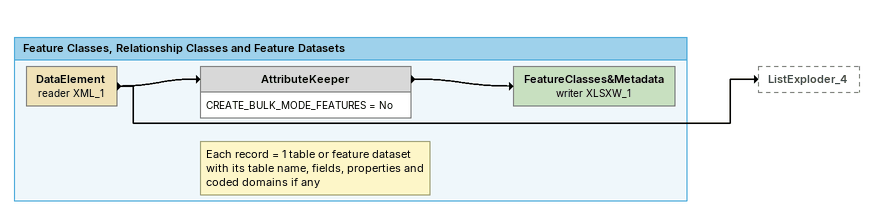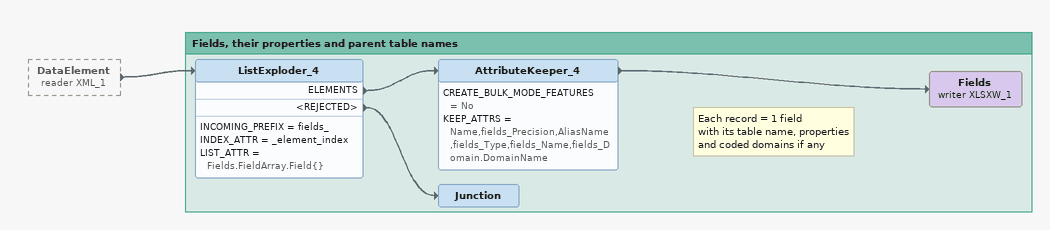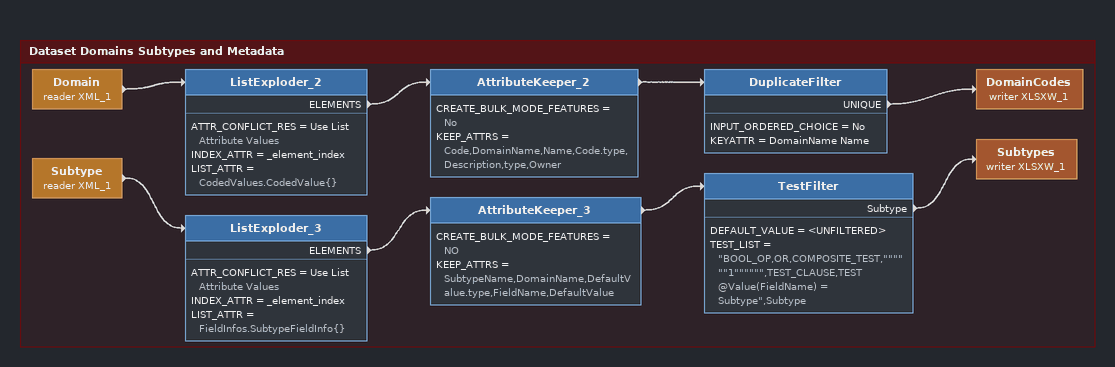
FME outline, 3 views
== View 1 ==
Bookmark: Feature Classes, Relationship Classes and Feature Datasets
DataElement (reader XML_1)
    -> AttributeKeeper
    -> ListExploder_4
Note: Each record = 1 table or feature dataset / with its table name, fields, properties and coded domains if any
AttributeKeeper
    CREATE_BULK_MODE_FEATURES = No
    -> FeatureClasses&Metadata (writer XLSXW_1)
FeatureClasses&Metadata (writer XLSXW_1)

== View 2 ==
DataElement (reader XML_1) [outside]
    -> ListExploder_4

Bookmark: Fields, their properties and parent table names
ListExploder_4
    INCOMING_PREFIX = fields_
    INDEX_ATTR = _element_index
    LIST_ATTR = Fields.FieldArray.Field{}
    ELEMENTS -> AttributeKeeper_4
    <REJECTED> -> Junction
AttributeKeeper_4
    CREATE_BULK_MODE_FEATURES = No
    KEEP_ATTRS = Name,fields_Precision,AliasName,fields_Type,fields_Name,fields_Domain.DomainName
    -> Fields (writer XLSXW_1)
Note: Each record = 1 field / with its table name, properties / and coded domains if any
Fields (writer XLSXW_1)
Junction

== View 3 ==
Bookmark: Dataset Domains Subtypes and Metadata
Domain (reader XML_1)
    -> ListExploder_2
ListExploder_2
    ATTR_CONFLICT_RES = Use List Attribute Values
    INDEX_ATTR = _element_index
    LIST_ATTR = CodedValues.CodedValue{}
    ELEMENTS -> AttributeKeeper_2
AttributeKeeper_2
    CREATE_BULK_MODE_FEATURES = No
    KEEP_ATTRS = Code,DomainName,Name,Code.type,Description,type,Owner
    -> DuplicateFilter
DuplicateFilter
    INPUT_ORDERED_CHOICE = No
    KEYATTR = DomainName Name
    UNIQUE -> DomainCodes (writer XLSXW_1)
DomainCodes (writer XLSXW_1)
Subtype (reader XML_1)
    -> ListExploder_3
ListExploder_3
    ATTR_CONFLICT_RES = Use List Attribute Values
    INDEX_ATTR = _element_index
    LIST_ATTR = FieldInfos.SubtypeFieldInfo{}
    ELEMENTS -> AttributeKeeper_3
AttributeKeeper_3
    CREATE_BULK_MODE_FEATURES = NO
    KEEP_ATTRS = SubtypeName,DomainName,DefaultValue.type,FieldName,DefaultValue
    -> TestFilter
TestFilter
    DEFAULT_VALUE = <UNFILTERED>
    TEST_LIST = "BOOL_OP,OR,COMPOSITE_TEST,""""""1"""""",TEST_CLAUSE,TEST @Value(FieldName) = Subtype",Subtype
    Subtype -> Subtypes (writer XLSXW_1)
Subtypes (writer XLSXW_1)
